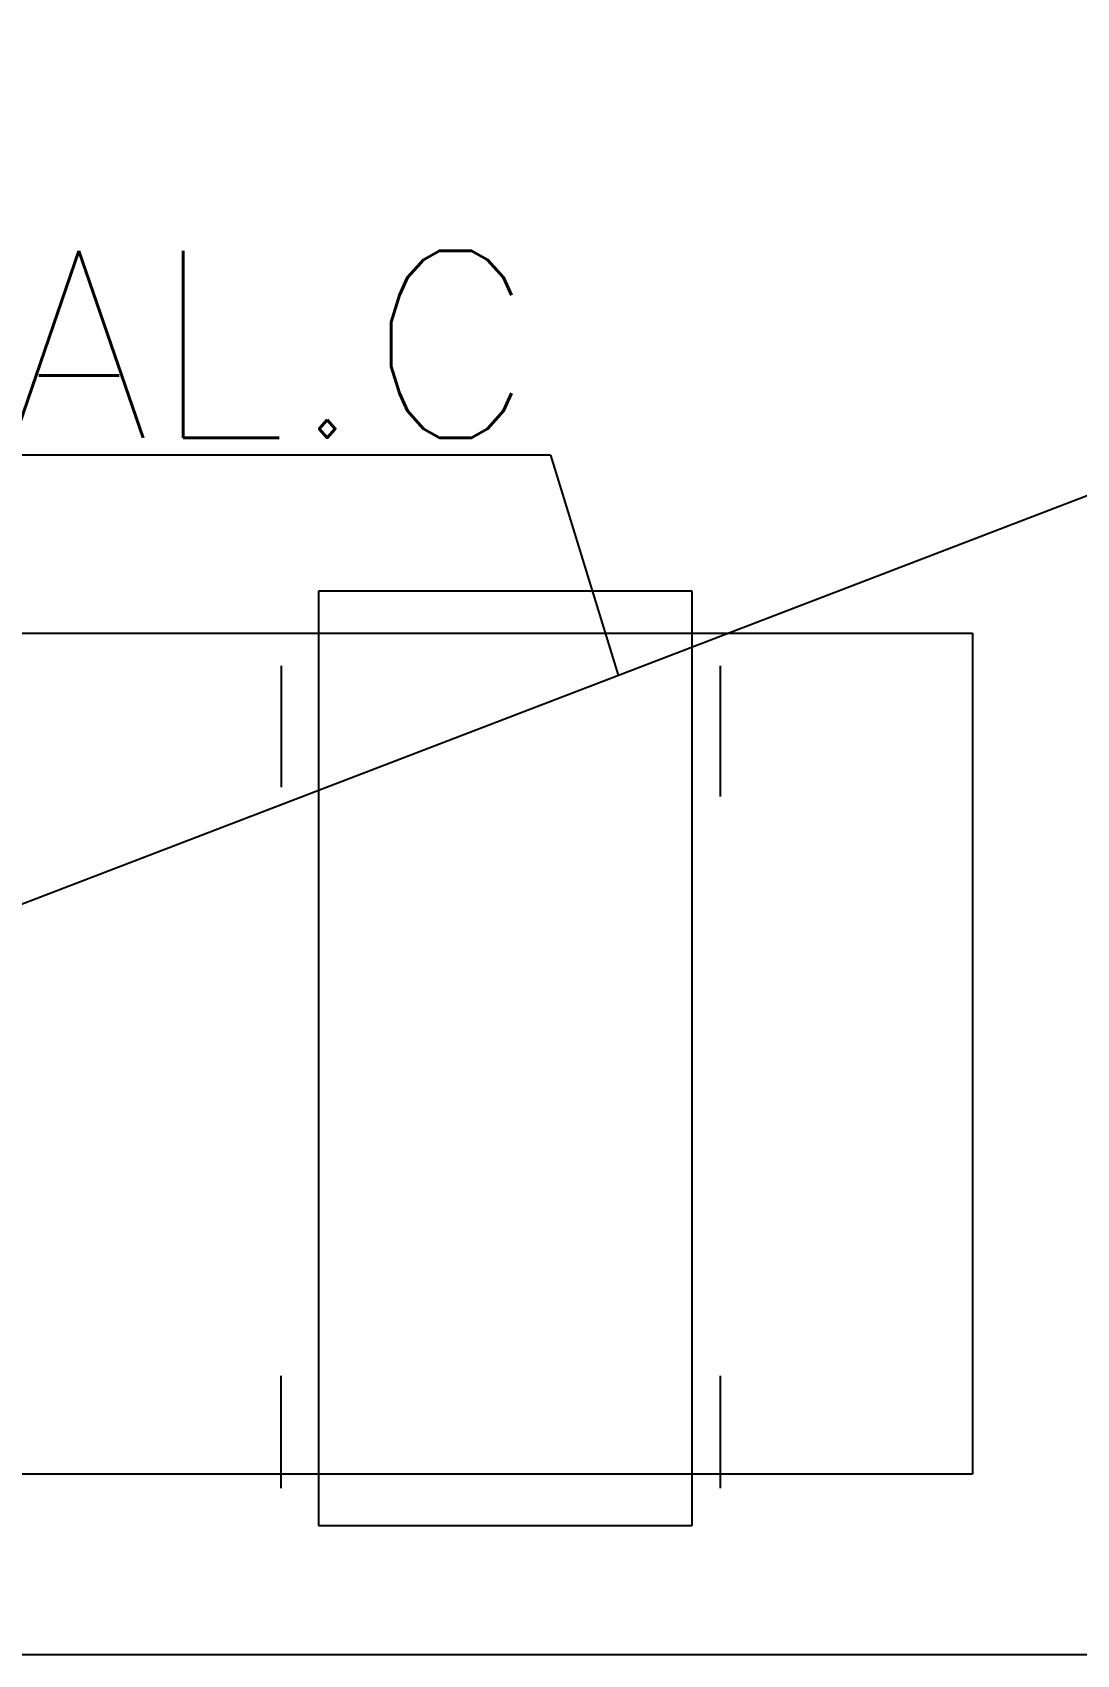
# Model space of a CAD drawing. Header units: inches. Extents: x 567429 to 582707, y 126347 to 133675.
# Drawn here: x 577717.9 to 577829.6, y 131623.1 to 131796.7 of the extents above; entities that cross this region are included whole.
import ezdxf
from ezdxf.enums import TextEntityAlignment as Align

# ---------------------------------------------------------------- set-up
doc = ezdxf.new("R2010")
doc.units = ezdxf.units.IN
doc.header["$MEASUREMENT"] = 0
for name, color, linetype in [('FIRE WIRE', 4, 'Continuous'), ('mobl', 11, 'Continuous'), ('SOUND', 3, 'Continuous'), ('SOUND WIRE', 4, 'Continuous')]:
    doc.layers.add(name, color=color, linetype=linetype)
doc.styles.add('ROMANS', font='romans.shx')

msp = doc.modelspace()

# ---------------------------------------------------------------- linework, layer by layer
at = {"layer": 'FIRE WIRE'}
msp.add_line((577463.28, 131623.06), (577967.2, 131623.06), dxfattribs=at)
at = {"layer": 'mobl', "color": 15}
for p, q in [((577748.49, 131736.88), (577748.49, 131636.88)), ((577788.49, 131736.88), (577748.49, 131736.88)), ((577788.49, 131636.88), (577788.49, 131736.88)), ((577618.49, 131732.38), (577818.49, 131732.38)), ((577818.49, 131732.38), (577818.49, 131642.38)), ((577744.49, 131728.88), (577744.49, 131715.88)), ((577791.49, 131714.88), (577791.49, 131728.88)), ((577744.49, 131640.88), (577744.49, 131652.88)), ((577791.49, 131640.88), (577791.49, 131652.88)), ((577818.49, 131642.38), (577618.49, 131642.38)), ((577748.49, 131636.88), (577788.49, 131636.88))]:
    msp.add_line(p, q, dxfattribs=at)
at = {"layer": 'SOUND', "color": 30, "ltscale": 7}
for q in [(577641.18, 131751.41, 0), (577780.56, 131727.88, 0)]:
    msp.add_line((577773.32, 131751.41, 0), q, dxfattribs=at)
at = {"layer": 'SOUND WIRE'}
msp.add_line((577601.25, 131659.09, 0), (577959.86, 131796.66), dxfattribs=at)

# ---------------------------------------------------------------- texts
at = {"layer": 'SOUND', "color": 2, "ltscale": 8, "style": 'ROMANS'}
msp.add_text('COAXIAL.C', height=20, dxfattribs=at).set_placement((577705.28, 131747.29, 0), align=Align.BOTTOM_CENTER)

doc.saveas('drawing.dxf')
